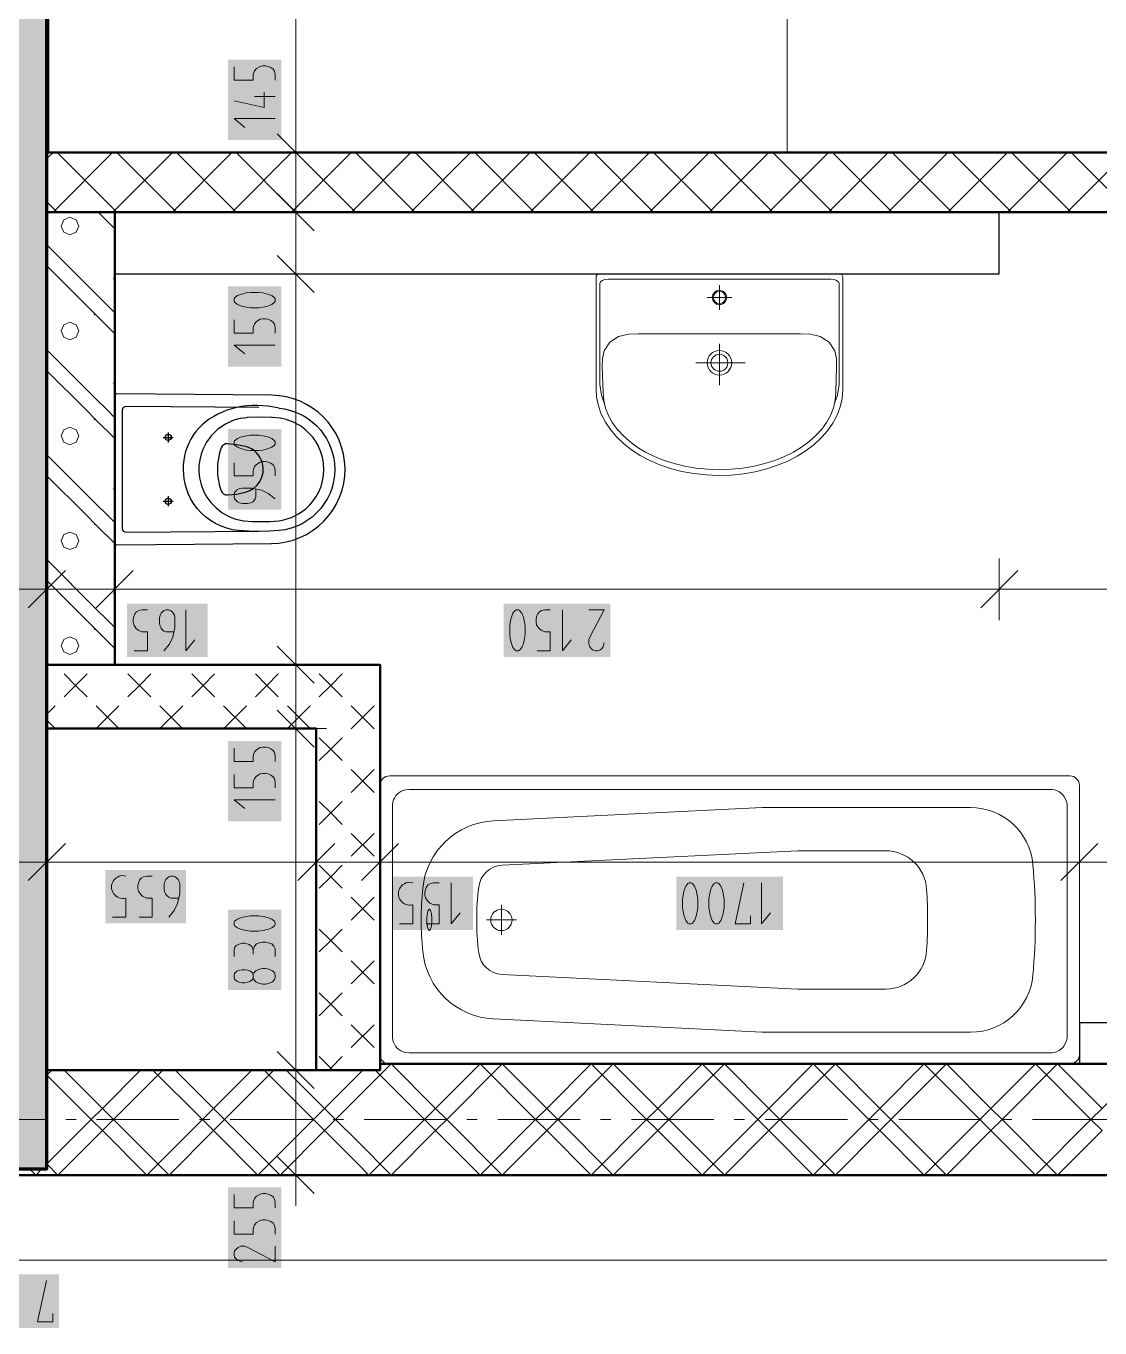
# Model space of a CAD drawing. Header units: millimetres. Extents: x 0 to 594, y 0 to 420.
# Drawn here: x 351.37 to 378.13, y 229.89 to 262.32 of the extents above; entities that cross this region are included whole.
import ezdxf

# ---------------------------------------------------------------- set-up
doc = ezdxf.new("R2010")
doc.units = ezdxf.units.MM
doc.header["$LTSCALE"] = 8
for name, color, linetype in [('PDF_Instalacni prizdivka do 1m', 7, 'Continuous'), ('PDF_Instalacni prizdivky', 7, 'Continuous'), ('PDF_Koty delkove', 7, 'Continuous'), ('PDF_Kuchyne', 7, 'Continuous'), ('PDF_Osy hlavni', 7, 'Continuous'), ('PDF_Pricky CP', 7, 'Continuous'), ('PDF_Pricky zdene', 7, 'Continuous'), ('PDF_Sanita', 7, 'Continuous'), ('PDF_Steny akusticke', 7, 'Continuous'), ('PDF_Steny obvodove nosne', 7, 'Continuous')]:
    doc.layers.add(name, color=color, linetype=linetype)

msp = doc.modelspace()

# ---------------------------------------------------------------- linework, layer by layer
at = {"layer": 'PDF_Instalacni prizdivka do 1m', "lineweight": 25}
for points in [[(375.616, 257.685), (353.579, 257.684), (353.579, 256.147), (375.616, 256.147)], [(377.615, 236.467), (386.942, 236.467), (386.942, 237.492), (377.615, 237.492)]]:
    msp.add_lwpolyline(points, close=True, dxfattribs=at)
at = {"layer": 'PDF_Instalacni prizdivky', "lineweight": 50}
msp.add_lwpolyline([(351.887, 257.684), (351.887, 246.41), (353.579, 246.41), (353.579, 257.684), (351.939, 257.684)], close=True, dxfattribs=at)
at = {"layer": 'PDF_Instalacni prizdivky', "lineweight": 9}
for points in [[(352.464, 257.558), (352.309, 257.494), (352.244, 257.339), (352.309, 257.183), (352.464, 257.119), (352.619, 257.183), (352.683, 257.339)], [(352.683, 257.339), (352.619, 257.494), (352.464, 257.558)], [(353.579, 257.269), (353.163, 257.684)], [(353.579, 255.178), (353.379, 255.378), (353.117, 255.64), (351.887, 256.87)], [(352.856, 255.378), (351.887, 256.347)], [(353.579, 256.098), (353.551, 256.032), (353.579, 255.966)], [(353.117, 255.117), (352.856, 255.378)], [(353.579, 254.656), (353.117, 255.117)], [(353.579, 252.565), (353.379, 252.765), (353.117, 253.026), (351.887, 254.256)], [(352.856, 252.765), (351.887, 253.733)], [(353.579, 253.484), (353.551, 253.418), (353.579, 253.352)], [(353.117, 252.503), (352.856, 252.765)], [(353.579, 252.042), (353.117, 252.503)], [(353.579, 249.951), (353.379, 250.151), (353.117, 250.412), (351.887, 251.642)], [(352.856, 250.151), (351.887, 251.119)], [(353.579, 250.87), (353.551, 250.804), (353.579, 250.738)], [(353.117, 249.889), (352.856, 250.151)], [(353.579, 249.428), (353.117, 249.889)], [(353.579, 247.337), (353.379, 247.537), (353.117, 247.798), (351.887, 249.028)], [(352.856, 247.537), (351.887, 248.506)], [(353.579, 248.257), (353.551, 248.191), (353.579, 248.124)], [(353.117, 247.276), (352.856, 247.537)], [(353.579, 246.814), (353.117, 247.276)], [(351.892, 246.41), (351.887, 246.415)]]:
    msp.add_lwpolyline(points, dxfattribs=at)
for points in [[(352.464, 254.944), (352.309, 254.88), (352.244, 254.725), (352.309, 254.57), (352.464, 254.505), (352.619, 254.57), (352.683, 254.725), (352.619, 254.88)], [(352.464, 252.331), (352.309, 252.266), (352.244, 252.111), (352.309, 251.956), (352.464, 251.892), (352.619, 251.956), (352.683, 252.111), (352.619, 252.266)], [(352.464, 249.717), (352.309, 249.653), (352.244, 249.497), (352.309, 249.342), (352.464, 249.278), (352.619, 249.342), (352.683, 249.497), (352.619, 249.653)], [(352.464, 247.103), (352.309, 247.039), (352.244, 246.884), (352.309, 246.728), (352.464, 246.664), (352.619, 246.728), (352.683, 246.884), (352.619, 247.039)]]:
    msp.add_lwpolyline(points, close=True, dxfattribs=at)
at = {"layer": 'PDF_Instalacni prizdivky', "lineweight": 9, "transparency": 33554559}
for points in [[(353.078, 255.112), (353.055, 255.135), (353.101, 255.135), (353.078, 255.158)], [(353.078, 252.498), (353.055, 252.521), (353.101, 252.521), (353.078, 252.545)], [(353.078, 249.885), (353.055, 249.908), (353.101, 249.908), (353.078, 249.931)], [(353.078, 247.271), (353.055, 247.294), (353.101, 247.294), (353.078, 247.317)]]:
    msp.add_solid(points, dxfattribs=at)
at = {"layer": 'PDF_Koty delkove', "lineweight": 18}
for points in [[(358.088, 233.7), (358.088, 236.313), (358.088, 244.821), (358.088, 246.41), (358.088, 256.147), (358.088, 257.685), (358.088, 259.171), (358.088, 320.055), (358.088, 323.95)], [(356.551, 261.303), (356.551, 260.974), (357.029, 260.974), (357.029, 261.111), (357.063, 261.206), (357.115, 261.261), (357.2, 261.316), (357.267, 261.33), (357.336, 261.33), (357.405, 261.316), (357.472, 261.289), (357.524, 261.248), (357.558, 261.193), (357.576, 261.111)], [(357.576, 261.111), (357.576, 260.974)], [(357.302, 260.673), (357.302, 260.289), (356.551, 260.454)], [(357.576, 260.563), (357.063, 260.563)], [(357.576, 260.016), (356.551, 260.016), (356.824, 259.797)], [(358.55, 258.71), (357.627, 259.632)], [(358.857, 259.171), (358.088, 259.171), (357.32, 259.171)], [(358.55, 257.223), (357.627, 258.146)], [(358.857, 257.685), (358.088, 257.685), (357.32, 257.685)], [(358.55, 255.686), (357.627, 256.608)], [(358.857, 256.147), (358.088, 256.147), (357.32, 256.147)], [(356.551, 255.002), (356.551, 254.673), (357.029, 254.673), (357.029, 254.811), (357.063, 254.906), (357.115, 254.961), (357.2, 255.015)], [(357.2, 255.015), (357.267, 255.029), (357.336, 255.029), (357.405, 255.015), (357.472, 254.988), (357.524, 254.947), (357.558, 254.893), (357.576, 254.811), (357.576, 254.673)], [(357.576, 254.372), (356.551, 254.372), (356.824, 254.154)], [(356.551, 251.443), (356.551, 251.115), (357.029, 251.115), (357.029, 251.252), (357.063, 251.347), (357.115, 251.402), (357.2, 251.456), (357.267, 251.47), (357.336, 251.47), (357.405, 251.456), (357.472, 251.429), (357.524, 251.388), (357.558, 251.334), (357.576, 251.252), (357.576, 251.115)], [(357.576, 250.54), (357.405, 250.677), (357.234, 250.759), (356.995, 250.813), (356.755, 250.813), (356.687, 250.799), (356.636, 250.772), (356.602, 250.745), (356.567, 250.704), (356.551, 250.649), (356.551, 250.595), (356.567, 250.54), (356.602, 250.499), (356.636, 250.472), (356.687, 250.444), (356.755, 250.43), (356.892, 250.43), (356.96, 250.444)], [(356.96, 250.444), (357.029, 250.472), (357.08, 250.54), (357.097, 250.595), (357.097, 250.786)], [(352.349, 248.754), (351.426, 247.831)], [(351.887, 249.061), (351.887, 248.293), (351.887, 247.524)], [(354.04, 248.754), (353.117, 247.831)], [(353.579, 249.061), (353.579, 248.293), (353.579, 247.524)], [(376.077, 248.754), (375.155, 247.831)], [(375.616, 249.061), (375.616, 248.293), (375.616, 247.524)], [(388.07, 248.293), (386.942, 248.293), (382.066, 248.293), (375.616, 248.293), (353.579, 248.293), (351.887, 248.293), (349.786, 248.293), (348.249, 248.293), (326.109, 248.293), (314.783, 248.293), (313.655, 248.293)], [(354.067, 246.755), (354.395, 246.755), (354.395, 247.233), (354.258, 247.233), (354.163, 247.268), (354.108, 247.319), (354.054, 247.404), (354.04, 247.472), (354.04, 247.54), (354.054, 247.609), (354.081, 247.677), (354.122, 247.728), (354.176, 247.763), (354.258, 247.78), (354.395, 247.78)], [(355.052, 247.233), (354.861, 247.233), (354.806, 247.25), (354.765, 247.284), (354.738, 247.319), (354.711, 247.369), (354.697, 247.438), (354.697, 247.574), (354.711, 247.643), (354.738, 247.694), (354.765, 247.728), (354.806, 247.763), (354.861, 247.78), (354.915, 247.78), (354.97, 247.763), (355.011, 247.728), (355.038, 247.694), (355.066, 247.643), (355.08, 247.574), (355.08, 247.335), (355.025, 247.096), (354.943, 246.925), (354.806, 246.755)], [(355.354, 247.78), (355.354, 246.755), (355.572, 247.028)], [(363.42, 247.369), (363.42, 247.164), (363.434, 247.063), (363.461, 246.943), (363.502, 246.84), (363.556, 246.772), (363.584, 246.755), (363.638, 246.755), (363.666, 246.772), (363.72, 246.84), (363.761, 246.943), (363.789, 247.063), (363.803, 247.164), (363.803, 247.369), (363.789, 247.472), (363.761, 247.592), (363.72, 247.694), (363.666, 247.763), (363.638, 247.78), (363.584, 247.78)], [(363.584, 247.78), (363.556, 247.763), (363.502, 247.694), (363.461, 247.592), (363.434, 247.472), (363.42, 247.369)], [(364.104, 246.755), (364.432, 246.755), (364.432, 247.233), (364.295, 247.233), (364.2, 247.268), (364.145, 247.319), (364.091, 247.404), (364.077, 247.472), (364.077, 247.54), (364.091, 247.609), (364.118, 247.677), (364.159, 247.728), (364.213, 247.763), (364.295, 247.78), (364.432, 247.78)], [(364.734, 247.78), (364.734, 246.755), (364.952, 247.028)], [(365.391, 247.78), (365.774, 247.78), (365.418, 247.096), (365.391, 247.028), (365.391, 246.925), (365.418, 246.858), (365.459, 246.806), (365.5, 246.772), (365.555, 246.755), (365.609, 246.755), (365.664, 246.772), (365.705, 246.806), (365.747, 246.858), (365.774, 246.959)], [(358.55, 245.948), (357.627, 246.871)], [(358.857, 246.41), (358.088, 246.41), (357.32, 246.41)], [(358.55, 244.36), (357.627, 245.282)], [(358.857, 244.821), (358.088, 244.821), (357.32, 244.821)], [(356.551, 244.333), (356.551, 244.004), (357.029, 244.004), (357.029, 244.141), (357.063, 244.237), (357.115, 244.292), (357.2, 244.346), (357.267, 244.36), (357.336, 244.36), (357.405, 244.346), (357.472, 244.319), (357.524, 244.278), (357.558, 244.224), (357.576, 244.141), (357.576, 244.004)], [(356.551, 243.676), (356.551, 243.347), (357.029, 243.347), (357.029, 243.484), (357.063, 243.58), (357.115, 243.635), (357.2, 243.689), (357.267, 243.703), (357.336, 243.703), (357.405, 243.689), (357.472, 243.662), (357.524, 243.621), (357.558, 243.567), (357.576, 243.484), (357.576, 243.347)], [(357.576, 243.046), (356.551, 243.046), (356.824, 242.827)], [(351.887, 242.262), (351.887, 241.494), (351.887, 240.725)], [(358.601, 242.262), (358.601, 241.494), (358.601, 240.725)], [(360.19, 242.262), (360.19, 241.494), (360.19, 240.725)], [(377.615, 242.262), (377.615, 241.494), (377.615, 240.725)], [(352.349, 241.955), (351.426, 241.032)], [(359.062, 241.955), (358.14, 241.032)], [(360.651, 241.955), (359.729, 241.032)], [(378.076, 241.955), (377.153, 241.032)], [(386.942, 241.494), (382.215, 241.494), (377.615, 241.494), (377.04, 241.494), (360.19, 241.494), (358.601, 241.494), (351.887, 241.494), (349.837, 241.494), (343.124, 241.494), (341.535, 241.494), (324.11, 241.494), (314.783, 241.494)], [(354.184, 240.122), (354.513, 240.122), (354.513, 240.6), (354.375, 240.6), (354.28, 240.634), (354.225, 240.686), (354.171, 240.771), (354.157, 240.838), (354.157, 240.907), (354.171, 240.976), (354.198, 241.043), (354.239, 241.095), (354.293, 241.13), (354.375, 241.147), (354.513, 241.147)], [(355.17, 240.6), (354.978, 240.6), (354.923, 240.617), (354.882, 240.651), (354.855, 240.686), (354.828, 240.736), (354.814, 240.805), (354.814, 240.941), (354.828, 241.01), (354.855, 241.061), (354.882, 241.095), (354.923, 241.13), (354.978, 241.147), (355.033, 241.147), (355.088, 241.13), (355.129, 241.095), (355.156, 241.061), (355.184, 241.01), (355.198, 240.941), (355.198, 240.702), (355.143, 240.463), (355.06, 240.292), (354.923, 240.122)], [(361.335, 239.956), (361.663, 239.956), (361.663, 240.434), (361.526, 240.434), (361.431, 240.469), (361.376, 240.52), (361.322, 240.605), (361.308, 240.673), (361.308, 240.741), (361.322, 240.81), (361.349, 240.878), (361.39, 240.929), (361.444, 240.964), (361.526, 240.981), (361.663, 240.981)], [(361.965, 240.981), (361.965, 239.956), (362.183, 240.229)], [(368.382, 240.57), (368.382, 240.365), (368.396, 240.264), (368.423, 240.144), (368.464, 240.041), (368.518, 239.973), (368.546, 239.956), (368.6, 239.956), (368.628, 239.973), (368.682, 240.041), (368.723, 240.144), (368.751, 240.264), (368.765, 240.365), (368.765, 240.57), (368.751, 240.673), (368.723, 240.793), (368.682, 240.895), (368.628, 240.964), (368.6, 240.981), (368.546, 240.981), (368.518, 240.964), (368.464, 240.895), (368.423, 240.793), (368.396, 240.673), (368.382, 240.57)], [(369.422, 240.16), (369.422, 239.956), (369.039, 239.956), (369.257, 240.981)], [(369.696, 240.981), (369.696, 239.956), (369.914, 240.229)], [(357.165, 240.156), (356.96, 240.156), (356.858, 240.142), (356.738, 240.115), (356.636, 240.074), (356.567, 240.02), (356.551, 239.992), (356.551, 239.938), (356.567, 239.91), (356.636, 239.856), (356.738, 239.814), (356.858, 239.787), (356.96, 239.773), (357.165, 239.773), (357.267, 239.787), (357.387, 239.814), (357.49, 239.856), (357.558, 239.91), (357.576, 239.938), (357.576, 239.992), (357.558, 240.02), (357.49, 240.074)], [(357.49, 240.074), (357.387, 240.115), (357.267, 240.142), (357.165, 240.156)], [(356.551, 239.143), (356.551, 239.308), (356.567, 239.363), (356.602, 239.417), (356.653, 239.445), (356.755, 239.472), (356.824, 239.472), (356.926, 239.445), (356.995, 239.39), (357.029, 239.308), (357.029, 239.198)], [(357.576, 239.143), (357.576, 239.335), (357.541, 239.403), (357.49, 239.458), (357.405, 239.485), (357.336, 239.499), (357.267, 239.499), (357.182, 239.485), (357.115, 239.458), (357.063, 239.403), (357.029, 239.308)], [(356.551, 238.678), (356.567, 238.719), (356.619, 238.774), (356.687, 238.801), (356.755, 238.815), (356.824, 238.815), (356.892, 238.801), (356.96, 238.774), (357.011, 238.733), (357.029, 238.706)], [(357.029, 238.596), (357.011, 238.569), (356.96, 238.527), (356.892, 238.5), (356.824, 238.486), (356.755, 238.486), (356.687, 238.5), (356.619, 238.527), (356.567, 238.582), (356.551, 238.624), (356.551, 238.678)], [(358.55, 235.852), (357.627, 236.775)], [(358.857, 236.313), (358.088, 236.313), (357.32, 236.313)], [(358.55, 233.239), (357.627, 234.161)], [(358.857, 233.7), (358.088, 233.7), (357.32, 233.7)], [(358.088, 233.7), (358.088, 232.931)], [(356.551, 233.212), (356.551, 232.883), (357.029, 232.883), (357.029, 233.02), (357.063, 233.116), (357.115, 233.171), (357.2, 233.225), (357.267, 233.239), (357.336, 233.239), (357.405, 233.225), (357.472, 233.198), (357.524, 233.157), (357.558, 233.102), (357.576, 233.02), (357.576, 232.883)], [(356.551, 232.555), (356.551, 232.226), (357.029, 232.226), (357.029, 232.363), (357.063, 232.459), (357.115, 232.514), (357.2, 232.568), (357.267, 232.582), (357.336, 232.582)], [(357.336, 232.582), (357.405, 232.568), (357.472, 232.541), (357.524, 232.5), (357.558, 232.445), (357.576, 232.363), (357.576, 232.226)], [(357.576, 231.925), (357.576, 231.541), (356.892, 231.898), (356.824, 231.925), (356.721, 231.925), (356.653, 231.898), (356.602, 231.857), (356.567, 231.815), (356.551, 231.76), (356.551, 231.706), (356.567, 231.651), (356.602, 231.61), (356.653, 231.569), (356.755, 231.541)], [(416.513, 231.581), (405.084, 231.581), (397.192, 231.581), (389.71, 231.581), (312.015, 231.581), (304.533, 231.581), (297.307, 231.581), (294.693, 231.581), (286.493, 231.581), (285.314, 231.581), (277.114, 231.581), (274.501, 231.581), (268.043, 231.581), (211.361, 231.581)], [(352.04, 230.248), (352.04, 230.044), (351.656, 230.044), (351.875, 231.069)]]:
    msp.add_lwpolyline(points, dxfattribs=at)
for points in [[(357.165, 255.686), (356.96, 255.686), (356.858, 255.672), (356.738, 255.645), (356.636, 255.604), (356.567, 255.55), (356.551, 255.522), (356.551, 255.468), (356.567, 255.44), (356.636, 255.385), (356.738, 255.344), (356.858, 255.316), (356.96, 255.303), (357.165, 255.303), (357.267, 255.316), (357.387, 255.344), (357.49, 255.385), (357.558, 255.44), (357.576, 255.468), (357.576, 255.522), (357.558, 255.55), (357.49, 255.604), (357.387, 255.645), (357.267, 255.672)], [(357.165, 252.127), (356.96, 252.127), (356.858, 252.113), (356.738, 252.086), (356.636, 252.045), (356.567, 251.991), (356.551, 251.963), (356.551, 251.909), (356.567, 251.881), (356.636, 251.827), (356.738, 251.786), (356.858, 251.758), (356.96, 251.744), (357.165, 251.744), (357.267, 251.758), (357.387, 251.786), (357.49, 251.827), (357.558, 251.881), (357.576, 251.909), (357.576, 251.963), (357.558, 251.991), (357.49, 252.045), (357.387, 252.086), (357.267, 252.113)], [(367.725, 240.57), (367.725, 240.365), (367.739, 240.264), (367.766, 240.144), (367.807, 240.041), (367.861, 239.973), (367.889, 239.956), (367.943, 239.956), (367.971, 239.973), (368.025, 240.041), (368.066, 240.144), (368.094, 240.264), (368.108, 240.365), (368.108, 240.57), (368.094, 240.673), (368.066, 240.793), (368.025, 240.895), (367.971, 240.964), (367.943, 240.981), (367.889, 240.981), (367.861, 240.964), (367.807, 240.895), (367.766, 240.793), (367.739, 240.673)], [(357.336, 238.842), (357.267, 238.842), (357.182, 238.828), (357.097, 238.788), (357.046, 238.733), (357.029, 238.706), (357.029, 238.596), (357.046, 238.569), (357.097, 238.514), (357.182, 238.472), (357.267, 238.458), (357.336, 238.458), (357.421, 238.472), (357.507, 238.514), (357.558, 238.569), (357.576, 238.624), (357.576, 238.678), (357.558, 238.733), (357.507, 238.788), (357.421, 238.828)]]:
    msp.add_lwpolyline(points, close=True, dxfattribs=at)
for points in [[(353.527, 240.122), (353.856, 240.122), (353.856, 240.6, -1.306831), (353.856, 241.147)], [(360.678, 239.956), (361.006, 239.956), (361.006, 240.434, -1.306859), (361.006, 240.981)]]:
    msp.add_lwpolyline(points, format="xyb", dxfattribs=at)
at = {"layer": 'PDF_Koty delkove', "color": 7, "lineweight": 18, "true_color": 0xffffff, "transparency": 33554559}
for points in [[(357.73, 259.478), (357.73, 261.483), (356.397, 259.478), (356.397, 261.483)], [(357.73, 253.835), (357.73, 255.84), (356.397, 253.835), (356.397, 255.84)], [(357.73, 250.276), (357.73, 252.281), (356.397, 250.276), (356.397, 252.281)], [(355.891, 247.934), (353.886, 247.934), (355.891, 246.601), (353.886, 246.601)], [(365.928, 247.934), (363.266, 247.934), (365.928, 246.601), (363.266, 246.601)], [(357.73, 242.509), (357.73, 244.513), (356.397, 242.509), (356.397, 244.513)], [(355.351, 241.301), (353.347, 241.301), (355.351, 239.968), (353.347, 239.968)], [(362.502, 241.135), (360.497, 241.135), (362.502, 239.802), (360.497, 239.802)], [(370.233, 241.135), (367.571, 241.135), (370.233, 239.802), (367.571, 239.802)], [(357.73, 238.305), (357.73, 240.31), (356.397, 238.305), (356.397, 240.31)], [(357.73, 231.387), (357.73, 233.392), (356.397, 231.387), (356.397, 233.392)], [(352.193, 231.223), (349.531, 231.223), (352.193, 229.89), (349.531, 229.89)]]:
    msp.add_solid(points, dxfattribs=at)
at = {"layer": 'PDF_Kuchyne', "lineweight": 13}
msp.add_lwpolyline([(351.939, 283.771), (364.239, 283.771), (364.239, 277.621), (358.089, 277.621), (358.089, 265.321), (370.337, 265.321), (370.337, 259.171), (351.939, 259.171), (351.939, 265.321)], dxfattribs=at)
at = {"layer": 'PDF_Osy hlavni', "lineweight": 18}
for points in [[(351.847, 235.083), (349.797, 235.083)], [(352.616, 235.083), (352.36, 235.083)], [(355.178, 235.083), (353.128, 235.083)], [(355.947, 235.083), (355.691, 235.083)], [(358.509, 235.083), (356.459, 235.083)], [(359.278, 235.083), (359.022, 235.083)], [(361.841, 235.083), (359.791, 235.083)], [(362.609, 235.083), (362.353, 235.083)], [(365.172, 235.083), (363.122, 235.083)], [(365.941, 235.083), (365.684, 235.083)], [(368.503, 235.083), (366.453, 235.083)], [(369.272, 235.083), (369.016, 235.083)], [(371.834, 235.083), (369.784, 235.083)], [(372.603, 235.083), (372.347, 235.083)], [(375.166, 235.083), (373.116, 235.083)], [(375.934, 235.083), (375.678, 235.083)], [(378.497, 235.083), (376.447, 235.083)]]:
    msp.add_lwpolyline(points, dxfattribs=at)
at = {"layer": 'PDF_Pricky CP', "lineweight": 50}
msp.add_lwpolyline([(358.601, 246.41), (353.579, 246.41), (351.887, 246.41), (351.887, 244.821), (358.601, 244.821), (358.601, 236.313), (359.626, 236.313), (360.19, 236.313), (360.19, 236.467), (360.19, 246.41)], close=True, dxfattribs=at)
at = {"layer": 'PDF_Pricky CP', "lineweight": 9}
for points in [[(352.095, 246.407), (352.092, 246.41)], [(352.889, 245.613), (352.605, 245.897), (352.32, 246.182)], [(352.32, 245.613), (352.605, 245.897), (352.889, 246.182)], [(353.117, 246.41), (353.115, 246.407)], [(353.684, 246.407), (353.681, 246.41)], [(354.478, 245.613), (354.194, 245.897), (353.909, 246.182)], [(353.909, 245.613), (354.194, 245.897), (354.478, 246.182)], [(354.706, 246.41), (354.704, 246.407)], [(355.272, 246.407), (355.27, 246.41)], [(356.067, 245.613), (355.782, 245.897), (355.498, 246.182)], [(355.498, 245.613), (355.782, 245.897), (356.067, 246.182)], [(356.295, 246.41), (356.292, 246.407)], [(356.861, 246.407), (356.859, 246.41)], [(357.655, 245.613), (357.371, 245.897), (357.087, 246.182)], [(357.087, 245.613), (357.371, 245.897), (357.655, 246.182)], [(357.884, 246.41), (357.881, 246.407)], [(358.45, 246.407), (358.447, 246.41)], [(359.244, 245.613), (358.96, 245.897), (358.675, 246.182)], [(358.675, 245.613), (358.96, 245.897), (359.244, 246.182)], [(359.472, 246.41), (359.47, 246.407)], [(360.039, 246.407), (360.036, 246.41)], [(352.095, 245.387), (351.887, 245.18)], [(353.681, 244.821), (353.115, 245.387)], [(353.684, 245.387), (353.117, 244.821)], [(355.27, 244.821), (354.704, 245.387)], [(355.272, 245.387), (354.706, 244.821)], [(356.859, 244.821), (356.292, 245.387)], [(356.861, 245.387), (356.295, 244.821)], [(358.447, 244.821), (357.881, 245.387)], [(358.45, 245.387), (357.884, 244.821)], [(360.039, 244.818), (359.47, 245.387)], [(360.039, 245.387), (359.47, 244.818)], [(352.092, 244.821), (351.887, 245.026)], [(359.244, 244.024), (358.96, 244.308), (358.675, 244.593)], [(358.675, 244.024), (358.96, 244.308), (359.244, 244.593)], [(360.039, 243.23), (359.47, 243.798)], [(360.039, 243.798), (359.47, 243.23)], [(359.244, 242.435), (358.96, 242.72), (358.675, 243.004)], [(358.675, 242.435), (358.96, 242.72), (359.244, 243.004)], [(360.039, 241.641), (359.47, 242.21)], [(360.039, 242.21), (359.47, 241.641)], [(359.244, 240.847), (358.96, 241.131), (358.675, 241.415)], [(358.675, 240.847), (358.96, 241.131), (359.244, 241.415)], [(360.039, 240.052), (359.47, 240.621)], [(360.039, 240.621), (359.47, 240.052)], [(359.244, 239.258), (358.96, 239.542), (358.675, 239.827)], [(358.675, 239.258), (358.96, 239.542), (359.244, 239.827)], [(360.039, 238.463), (359.47, 239.032)], [(360.039, 239.032), (359.47, 238.463)], [(359.244, 237.669), (358.96, 237.953), (358.675, 238.238)], [(358.675, 237.669), (358.96, 237.953), (359.244, 238.238)], [(360.039, 236.875), (359.47, 237.443)], [(360.039, 237.443), (359.47, 236.875)], [(359.011, 236.313), (358.96, 236.365), (358.675, 236.649)], [(358.909, 236.313), (358.96, 236.365), (359.244, 236.649)]]:
    msp.add_lwpolyline(points, dxfattribs=at)
at = {"layer": 'PDF_Pricky zdene', "lineweight": 9}
for points in [[(352.041, 259.171), (351.888, 259.017)], [(353.527, 259.171), (352.092, 257.736), (352.041, 257.685)], [(353.63, 257.685), (353.579, 257.736), (352.144, 259.171)], [(355.014, 259.171), (353.579, 257.736), (353.527, 257.685)], [(355.116, 257.685), (355.065, 257.736), (353.63, 259.171)], [(356.5, 259.171), (355.065, 257.736), (355.014, 257.685)], [(356.602, 257.685), (356.551, 257.736), (355.116, 259.171)], [(357.986, 259.171), (356.551, 257.736), (356.5, 257.685)], [(358.089, 257.685), (358.037, 257.736), (356.602, 259.171)], [(359.472, 259.171), (358.037, 257.736), (357.986, 257.685)], [(359.575, 257.685), (359.524, 257.736), (358.089, 259.171)], [(360.959, 259.171), (359.524, 257.736), (359.472, 257.685)], [(361.061, 257.685), (361.01, 257.736), (359.575, 259.171)], [(362.445, 259.171), (361.01, 257.736), (360.959, 257.685)], [(362.547, 257.685), (362.496, 257.736), (361.061, 259.171)], [(363.931, 259.171), (362.496, 257.736), (362.445, 257.685)], [(364.033, 257.685), (363.982, 257.736), (362.547, 259.171)], [(365.417, 259.171), (363.982, 257.736), (363.931, 257.685)], [(365.52, 257.685), (365.468, 257.736), (364.033, 259.171)], [(366.903, 259.171), (365.468, 257.736), (365.417, 257.685)], [(367.006, 257.685), (366.955, 257.736), (365.52, 259.171)], [(368.39, 259.171), (366.955, 257.736), (366.903, 257.685)], [(368.492, 257.685), (368.441, 257.736), (367.006, 259.171)], [(369.876, 259.171), (368.441, 257.736), (368.39, 257.685)], [(369.978, 257.685), (369.927, 257.736), (368.492, 259.171)], [(371.362, 259.171), (369.927, 257.736), (369.876, 257.685)], [(371.465, 257.685), (371.413, 257.736), (369.978, 259.171)], [(372.848, 259.171), (371.413, 257.736), (371.362, 257.685)], [(372.951, 257.685), (372.9, 257.736), (371.465, 259.171)], [(374.335, 259.171), (372.9, 257.736), (372.848, 257.685)], [(374.437, 257.685), (374.386, 257.736), (372.951, 259.171)], [(375.821, 259.171), (374.386, 257.736), (374.335, 257.685)], [(375.923, 257.685), (375.872, 257.736), (374.437, 259.171)], [(377.307, 259.171), (375.872, 257.736), (375.821, 257.685)], [(377.41, 257.685), (377.358, 257.736), (375.923, 259.171)], [(378.793, 259.171), (377.358, 257.736), (377.307, 257.685)], [(378.896, 257.685), (378.845, 257.736), (377.41, 259.171)], [(352.144, 257.685), (352.092, 257.736), (351.888, 257.941)]]:
    msp.add_lwpolyline(points, dxfattribs=at)
at = {"layer": 'PDF_Pricky zdene', "lineweight": 50}
msp.add_lwpolyline([(386.583, 259.171), (351.939, 259.171), (351.888, 259.171), (351.888, 257.685), (351.939, 257.685), (386.942, 257.685), (388.07, 257.685), (388.07, 257.89), (388.07, 259.171)], dxfattribs=at)
at = {"layer": 'PDF_Sanita', "lineweight": 13}
for points in [[(365.571, 253.296), (365.571, 256.053, -0.414092), (365.662, 256.147), (365.665, 256.147), (365.685, 256.147), (371.607, 256.147), (371.627, 256.147), (371.63, 256.147), (371.627, 256.147), (371.607, 256.147)], [(371.627, 256.147, -0.414219), (371.721, 256.053), (371.721, 253.285, -0.003389), (371.721, 253.266)], [(362.649, 239.234, 0.364842), (363.229, 238.695), (370.601, 238.331), (372.786, 238.332, 0.395984), (373.809, 239.294, 0.031026), (373.809, 240.815, 0.395984), (372.786, 241.777), (370.601, 241.778), (363.229, 241.414, 0.364827), (362.649, 240.875)]]:
    msp.add_lwpolyline(points, format="xyb", dxfattribs=at)
for points in [[(365.666, 255.904), (365.666, 254.398)], [(371.421, 256.012), (365.871, 256.012)], [(371.626, 255.904), (371.626, 253.393), (371.585, 253.124), (371.506, 252.904)], [(368.341, 255.56), (368.951, 255.56)], [(368.646, 255.865), (368.646, 255.254)], [(371.543, 253.194), (371.564, 253.841), (371.56, 254.039), (371.521, 254.228), (371.377, 254.443), (371.159, 254.59), (370.916, 254.647), (370.662, 254.654), (366.63, 254.654), (366.376, 254.647), (366.133, 254.59), (365.915, 254.443), (365.771, 254.228), (365.731, 254.039), (365.727, 253.841), (365.749, 253.193)], [(365.663, 253.386), (365.666, 254.398)], [(368.646, 254.408), (368.646, 253.378)], [(368.054, 253.932), (369.289, 253.932)], [(365.666, 253.393), (365.707, 253.124), (365.786, 252.904)], [(360.497, 240.024), (360.499, 242.928), (360.508, 242.986), (360.525, 243.042), (360.548, 243.091), (360.577, 243.137), (360.611, 243.177), (360.658, 243.219), (360.707, 243.251), (360.76, 243.276), (360.797, 243.289), (360.836, 243.298), (360.913, 243.304), (368.902, 243.304)], [(368.902, 243.304), (376.934, 243.302), (376.992, 243.293), (377.044, 243.277), (377.102, 243.249), (377.147, 243.219), (377.193, 243.178), (377.228, 243.136), (377.262, 243.081), (377.287, 243.021), (377.299, 242.976), (377.306, 242.929), (377.307, 240.024), (377.306, 237.119), (377.299, 237.072), (377.287, 237.027), (377.262, 236.967), (377.228, 236.911), (377.193, 236.87), (377.147, 236.828), (377.102, 236.799), (377.044, 236.771), (376.992, 236.755), (376.934, 236.746), (368.902, 236.744), (360.913, 236.744), (360.836, 236.75), (360.797, 236.759), (360.76, 236.772), (360.707, 236.796), (360.658, 236.829), (360.611, 236.87), (360.577, 236.911), (360.548, 236.956), (360.525, 237.006), (360.508, 237.062), (360.499, 237.12), (360.497, 240.024)], [(361.368, 240.209), (361.372, 240.233), (361.379, 240.26), (361.389, 240.288), (361.402, 240.312), (361.418, 240.321), (361.434, 240.312), (361.448, 240.288), (361.457, 240.26), (361.464, 240.233), (361.468, 240.209), (361.471, 240.189), (361.473, 240.172), (361.475, 240.158), (361.476, 240.146), (361.477, 240.135), (361.477, 240.126), (361.479, 240.099), (361.479, 240.07), (361.479, 240.03), (361.477, 239.983), (361.477, 239.974), (361.476, 239.964), (361.475, 239.952), (361.473, 239.937), (361.471, 239.92), (361.468, 239.9), (361.464, 239.877), (361.457, 239.849), (361.448, 239.821), (361.434, 239.798), (361.418, 239.788), (361.402, 239.798), (361.389, 239.821), (361.379, 239.849), (361.372, 239.877), (361.368, 239.9), (361.365, 239.92), (361.363, 239.937), (361.361, 239.952), (361.36, 239.964), (361.359, 239.974), (361.359, 239.983), (361.358, 239.991), (361.357, 240.016), (361.357, 240.043), (361.357, 240.083)], [(363.214, 240.428), (363.214, 239.682)], [(361.357, 240.083), (361.359, 240.135), (361.36, 240.146), (361.361, 240.158), (361.363, 240.172), (361.365, 240.189), (361.368, 240.209)], [(363.587, 240.055), (362.84, 240.055)]]:
    msp.add_lwpolyline(points, dxfattribs=at)
for points in [[(368.646, 255.738, 0.999933), (368.646, 255.381, 0.414219), (368.824, 255.56, 0.414219)], [(368.646, 255.71, 0.999919), (368.646, 255.409, 0.999969)], [(368.646, 254.237, 0.999985), (368.646, 253.626, 0.414217), (368.951, 253.932, 0.414246)], [(368.646, 253.72, 1.000064), (368.646, 254.143, 0.999998)], [(377.38, 243.642), (377.379, 243.642), (360.426, 243.642, 0.414216), (360.19, 243.406), (360.19, 236.703, 0.414233), (360.426, 236.467), (377.379, 236.467, 0.414212), (377.615, 236.703), (377.615, 243.406, 0.414196)], [(363.018, 242.523, 0.372021), (361.253, 240.84, 0.048486), (361.253, 239.269, 0.372021), (363.018, 237.587), (369.713, 237.256), (374.904, 237.256, 0.38797), (376.455, 238.674, 0.045237), (376.455, 241.436, 0.387971), (374.904, 242.853), (369.713, 242.853)], [(363.214, 239.788, 0.414192), (363.48, 240.055, 0.414208), (363.214, 240.321, 0.414208), (362.947, 240.055, 0.414192)]]:
    msp.add_lwpolyline(points, format="xyb", close=True, dxfattribs=at)
at = {"layer": 'PDF_Sanita', "lineweight": 25}
msp.add_lwpolyline([(357.489, 253.122), (353.631, 253.157), (353.63, 253.157), (353.594, 253.142), (353.579, 253.105), (353.578, 249.451), (353.578, 249.451), (353.593, 249.415), (353.629, 249.4), (357.488, 249.432), (357.669, 249.442), (357.848, 249.47), (358.023, 249.516), (358.192, 249.578), (358.355, 249.656), (358.51, 249.751), (358.654, 249.86), (358.788, 249.983), (358.909, 250.119), (359.015, 250.265), (359.107, 250.422), (359.183, 250.586), (359.243, 250.756), (359.285, 250.932), (359.31, 251.111), (359.317, 251.292, 0.409113)], format="xyb", close=True, dxfattribs=at)
for points in [[(357.17, 249.729), (353.876, 249.702), (353.837, 249.709), (353.803, 249.731), (353.781, 249.764), (353.773, 249.803), (353.773, 249.804), (353.774, 252.752), (353.774, 252.753), (353.782, 252.792), (353.804, 252.825), (353.838, 252.847), (353.877, 252.855), (357.172, 252.825)], [(357.678, 252.801), (357.808, 252.782), (357.936, 252.753), (358.062, 252.713), (358.183, 252.662), (358.3, 252.6), (358.411, 252.529), (358.515, 252.448), (358.613, 252.359), (358.702, 252.262), (358.782, 252.157), (358.854, 252.046), (358.915, 251.929), (358.966, 251.808), (359.006, 251.682), (359.035, 251.554), (359.054, 251.423), (359.061, 251.273), (359.053, 251.123), (359.031, 250.974), (358.994, 250.829), (358.943, 250.688), (358.878, 250.552), (358.801, 250.423), (358.711, 250.303), (358.609, 250.191), (358.497, 250.09), (358.376, 250.001), (358.248, 249.924), (358.112, 249.86), (357.971, 249.81), (357.825, 249.774), (357.678, 249.753), (357.423, 249.735), (357.17, 249.729), (356.917, 249.735), (356.663, 249.754), (356.516, 249.775), (356.37, 249.811), (356.229, 249.861), (356.093, 249.925), (355.964, 250.002), (355.843, 250.092), (355.732, 250.192), (355.631, 250.304), (355.541, 250.425), (355.463, 250.554), (355.398, 250.689)], [(358.557, 252.017), (358.519, 252.069), (358.467, 252.131), (358.358, 252.241), (358.237, 252.337), (358.187, 252.37), (358.031, 252.454), (357.865, 252.515), (357.859, 252.517), (357.697, 252.552), (357.507, 252.57), (357.507, 252.57), (357.488, 252.571), (357.221, 252.578), (356.878, 252.566), (356.866, 252.565), (356.715, 252.544), (356.702, 252.541), (356.549, 252.499), (356.402, 252.439), (356.338, 252.406), (356.148, 252.277), (355.984, 252.116), (355.866, 251.954), (355.774, 251.774), (355.732, 251.659), (355.696, 251.513), (355.678, 251.365), (355.676, 251.215), (355.692, 251.065), (355.731, 250.899), (355.792, 250.738), (355.874, 250.588), (355.975, 250.449), (356.102, 250.317), (356.246, 250.205), (356.246, 250.205), (356.36, 250.137), (356.48, 250.081), (356.598, 250.039), (356.793, 249.997), (357.001, 249.981), (357.001, 249.981), (357.232, 249.976), (357.445, 249.98), (357.674, 249.997), (357.79, 250.019), (357.904, 250.051), (357.904, 250.051), (357.985, 250.08), (357.985, 250.08), (358.171, 250.174), (358.34, 250.297), (358.438, 250.39), (358.525, 250.492), (358.601, 250.603), (358.665, 250.721), (358.719, 250.854), (358.758, 250.992), (358.782, 251.133), (358.79, 251.276), (358.781, 251.432), (358.753, 251.584), (358.707, 251.733), (358.644, 251.875), (358.644, 251.875), (358.587, 251.973), (358.566, 252.005), (358.557, 252.017)], [(356.502, 252.482), (356.48, 252.474)], [(353.579, 252.047), (353.579, 252.073)], [(354.788, 252.072), (355.034, 252.072)], [(354.911, 252.195), (354.911, 251.949)], [(356.143, 251.415), (356.136, 251.277), (356.142, 251.14), (356.161, 251.004), (356.191, 250.87), (356.234, 250.739), (356.257, 250.697), (356.293, 250.664), (356.338, 250.644), (356.386, 250.639), (356.613, 250.663), (356.838, 250.708), (356.837, 250.708), (356.945, 250.747), (357.043, 250.806), (357.129, 250.883), (357.197, 250.976), (357.246, 251.08), (357.274, 251.192), (357.28, 251.307), (357.263, 251.421), (357.238, 251.496), (357.204, 251.567), (357.16, 251.633), (357.108, 251.692), (357.049, 251.744), (356.983, 251.788), (356.912, 251.822), (356.837, 251.846), (356.838, 251.846), (356.614, 251.892), (356.386, 251.915), (356.338, 251.91), (356.294, 251.891), (356.258, 251.858), (356.234, 251.816)], [(356.234, 251.816), (356.192, 251.685), (356.161, 251.551), (356.143, 251.415)], [(353.578, 250.484), (353.578, 250.51)], [(354.788, 250.484), (355.034, 250.483)], [(354.911, 250.606), (354.911, 250.36)]]:
    msp.add_lwpolyline(points, dxfattribs=at)
for centre in [(354.911, 252.072), (354.911, 250.483)]:
    msp.add_circle(centre, 0.0769, dxfattribs=at)
at = {"layer": 'PDF_Sanita', "lineweight": 9}
msp.add_arc((369.332, 240.055), 6.734, 173.0014, 186.9986, dxfattribs=at)
at = {"layer": 'PDF_Sanita', "lineweight": 25}
msp.add_ellipse((357.467, 250.981), major_axis=(-2.051, 0.932), ratio=0.799458, start_param=4.963725, end_param=6.955251, dxfattribs=at)
at = {"layer": 'PDF_Sanita', "lineweight": 13}
for points in [[(365.571, 256.053), (365.571, 256.053), (365.571, 256.053), (365.571, 256.053)], [(365.871, 256.012), (365.758, 256.012), (365.666, 255.964), (365.666, 255.904)], [(371.626, 255.904), (371.626, 255.964), (371.534, 256.012), (371.421, 256.012)], [(371.627, 256.147), (371.627, 256.147), (371.627, 256.147), (371.627, 256.147)], [(368.646, 254.143), (368.646, 254.143), (368.646, 254.143), (368.646, 254.143)], [(368.646, 253.72), (368.646, 253.72), (368.646, 253.72), (368.646, 253.72)], [(365.571, 253.296), (365.559, 252.105), (366.926, 251.133), (368.624, 251.125)], [(365.749, 253.193), (365.749, 252.13), (367.046, 251.269), (368.646, 251.269)], [(368.624, 251.125), (370.322, 251.116), (371.709, 252.075), (371.721, 253.266)], [(368.646, 251.269), (370.246, 251.269), (371.543, 252.131), (371.543, 253.194)]]:
    msp.add_open_spline(points, degree=3, dxfattribs=at)
at = {"layer": 'PDF_Steny akusticke', "lineweight": 9}
for points in [[(359.626, 235.627), (360.467, 236.467)], [(363.234, 233.7), (361.85, 235.083), (361.574, 235.36), (360.467, 236.467)], [(361.574, 235.36), (362.681, 236.467)], [(361.574, 234.807), (361.85, 235.083), (363.234, 236.467)], [(364.064, 235.083), (362.681, 236.467)], [(366.832, 235.083), (365.448, 236.467), (364.341, 235.36), (363.234, 236.467)], [(364.341, 234.807), (364.618, 235.083), (366.001, 236.467)], [(370.983, 233.7), (369.876, 234.807), (368.769, 233.7), (367.385, 235.083), (367.108, 235.36), (366.001, 236.467)], [(370.153, 235.083), (369.876, 235.36), (368.769, 236.467), (367.385, 235.083), (367.108, 234.807)], [(367.108, 235.36), (368.215, 236.467)], [(369.876, 235.36), (369.599, 235.083), (368.215, 236.467)], [(370.983, 233.7), (372.367, 235.083), (372.643, 235.36), (371.536, 236.467), (370.153, 235.083), (369.876, 234.807)], [(369.876, 235.36), (370.983, 236.467)], [(372.643, 234.807), (372.367, 235.083), (370.983, 236.467)], [(372.92, 235.083), (372.643, 235.36), (373.75, 236.467)], [(372.643, 234.807), (372.92, 235.083), (374.304, 236.467)], [(376.518, 233.7), (375.411, 234.807), (375.134, 235.083), (373.75, 236.467)], [(373.75, 233.7), (375.134, 235.083), (375.411, 235.36), (376.518, 236.467)], [(377.071, 233.7), (375.688, 235.083), (375.411, 235.36), (374.304, 236.467)], [(374.304, 233.7), (375.411, 234.807), (375.688, 235.083), (377.071, 236.467)], [(379.285, 236.467), (378.178, 235.36), (377.902, 235.083), (376.518, 236.467)], [(378.178, 235.36), (377.071, 236.467)], [(351.887, 236.19), (352.01, 236.313)], [(352.994, 235.083), (351.887, 236.19)], [(354.378, 233.7), (355.762, 235.083), (356.039, 234.807), (354.932, 233.7), (353.548, 235.083), (353.271, 235.36), (352.318, 236.313)], [(353.271, 235.36), (354.224, 236.313)], [(353.271, 234.807), (353.548, 235.083), (354.778, 236.313)], [(355.762, 235.083), (354.532, 236.313)], [(357.545, 236.313), (356.315, 235.083), (356.039, 235.36), (355.085, 236.313)], [(356.039, 235.36), (356.992, 236.313)], [(358.529, 235.083), (357.299, 236.313)], [(359.626, 235.627), (359.083, 235.083), (358.806, 235.36), (357.853, 236.313)], [(358.529, 235.083), (358.806, 235.36), (359.626, 236.18)], [(359.626, 236.18), (359.759, 236.313)], [(361.574, 234.807), (361.297, 235.083), (360.067, 236.313)], [(352.994, 235.083), (353.271, 235.36)], [(355.762, 235.083), (356.039, 235.36)], [(359.913, 233.7), (361.297, 235.083), (361.574, 235.36)], [(364.064, 235.083), (364.341, 235.36)], [(366.001, 233.7), (364.618, 235.083), (364.341, 235.36)], [(366.832, 235.083), (367.108, 235.36)], [(351.887, 233.977), (352.994, 235.083), (353.271, 234.807), (352.164, 233.7), (351.887, 233.976)], [(354.378, 233.7), (353.271, 234.807)], [(356.039, 234.807), (356.315, 235.083)], [(357.146, 233.7), (356.039, 234.807)], [(357.699, 233.7), (356.315, 235.083)], [(357.699, 233.7), (358.806, 234.807), (358.529, 235.083), (357.146, 233.7)], [(358.806, 234.807), (359.083, 235.083)], [(359.913, 233.7), (359.626, 233.987), (358.806, 234.807)], [(360.467, 233.7), (359.626, 234.54), (359.083, 235.083)], [(362.681, 233.7), (361.574, 234.807), (360.467, 233.7)], [(364.341, 234.807), (364.064, 235.083), (362.681, 233.7)], [(367.108, 234.807), (366.832, 235.083), (365.448, 233.7), (364.341, 234.807), (363.234, 233.7)], [(368.215, 233.7), (367.108, 234.807), (366.001, 233.7)], [(369.876, 234.807), (369.599, 235.083), (368.215, 233.7)], [(373.75, 233.7), (372.643, 234.807), (371.536, 233.7), (370.153, 235.083)], [(374.304, 233.7), (372.92, 235.083)], [(377.071, 233.7), (378.178, 234.807), (377.902, 235.083), (376.518, 233.7)], [(351.611, 233.7), (351.457, 233.853)], [(351.611, 233.7), (351.764, 233.853)]]:
    msp.add_lwpolyline(points, dxfattribs=at)
at = {"layer": 'PDF_Steny akusticke', "lineweight": 50}
for points in [[(386.942, 236.467), (360.19, 236.467), (360.19, 236.313), (359.626, 236.313)], [(359.626, 236.313), (358.601, 236.313), (351.887, 236.313), (351.887, 233.853), (349.837, 233.853), (349.837, 236.313), (341.535, 236.313)], [(341.535, 233.7), (359.626, 233.7)], [(359.626, 233.7), (387.096, 233.7)]]:
    msp.add_lwpolyline(points, dxfattribs=at)
at = {"layer": 'PDF_Steny obvodove nosne', "lineweight": 70}
msp.add_lwpolyline([(349.837, 322.464), (349.837, 320.055), (349.837, 246.41), (349.837, 236.313), (349.837, 233.853), (351.887, 233.853), (351.887, 236.313), (351.887, 246.41), (351.887, 320.055), (351.887, 322.464)], close=True, dxfattribs=at)
at = {"layer": 'PDF_Steny obvodove nosne', "color": 9, "lineweight": 9, "true_color": 0xc0c0c0, "transparency": 33554559}
msp.add_solid([(349.837, 322.464), (349.837, 233.853), (351.887, 322.464), (351.887, 233.853)], dxfattribs=at)

doc.saveas('drawing.dxf')
